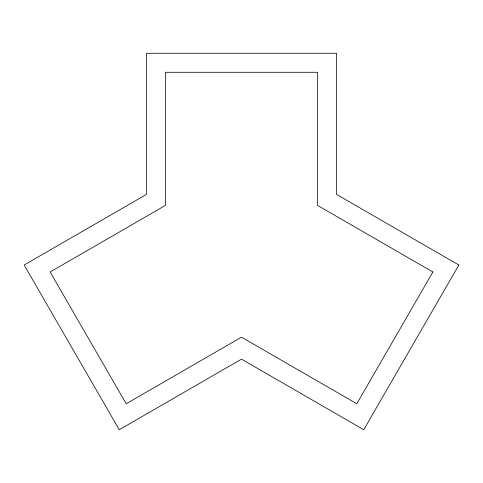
<?xml version="1.0" encoding="UTF-8"?>
<svg xmlns="http://www.w3.org/2000/svg" width="483" height="483" viewBox="0 0 483 483"><rect width="100%" height="100%" fill="white"/><g stroke="black" fill="none" stroke-linecap="round" stroke-linejoin="round"><path stroke-width="0.72" d="M432.871 271.983L356.792 403.752L241.5 337.182L126.208 403.752L50.129 271.983L165.428 205.42L165.428 72.287L317.572 72.287L317.572 205.42L432.871 271.983M458.85 265.022L363.753 429.731L241.5 359.147L119.247 429.731L24.15 265.022L146.403 194.438L146.403 53.269L336.597 53.269L336.597 194.438L458.85 265.022"/></g></svg>
